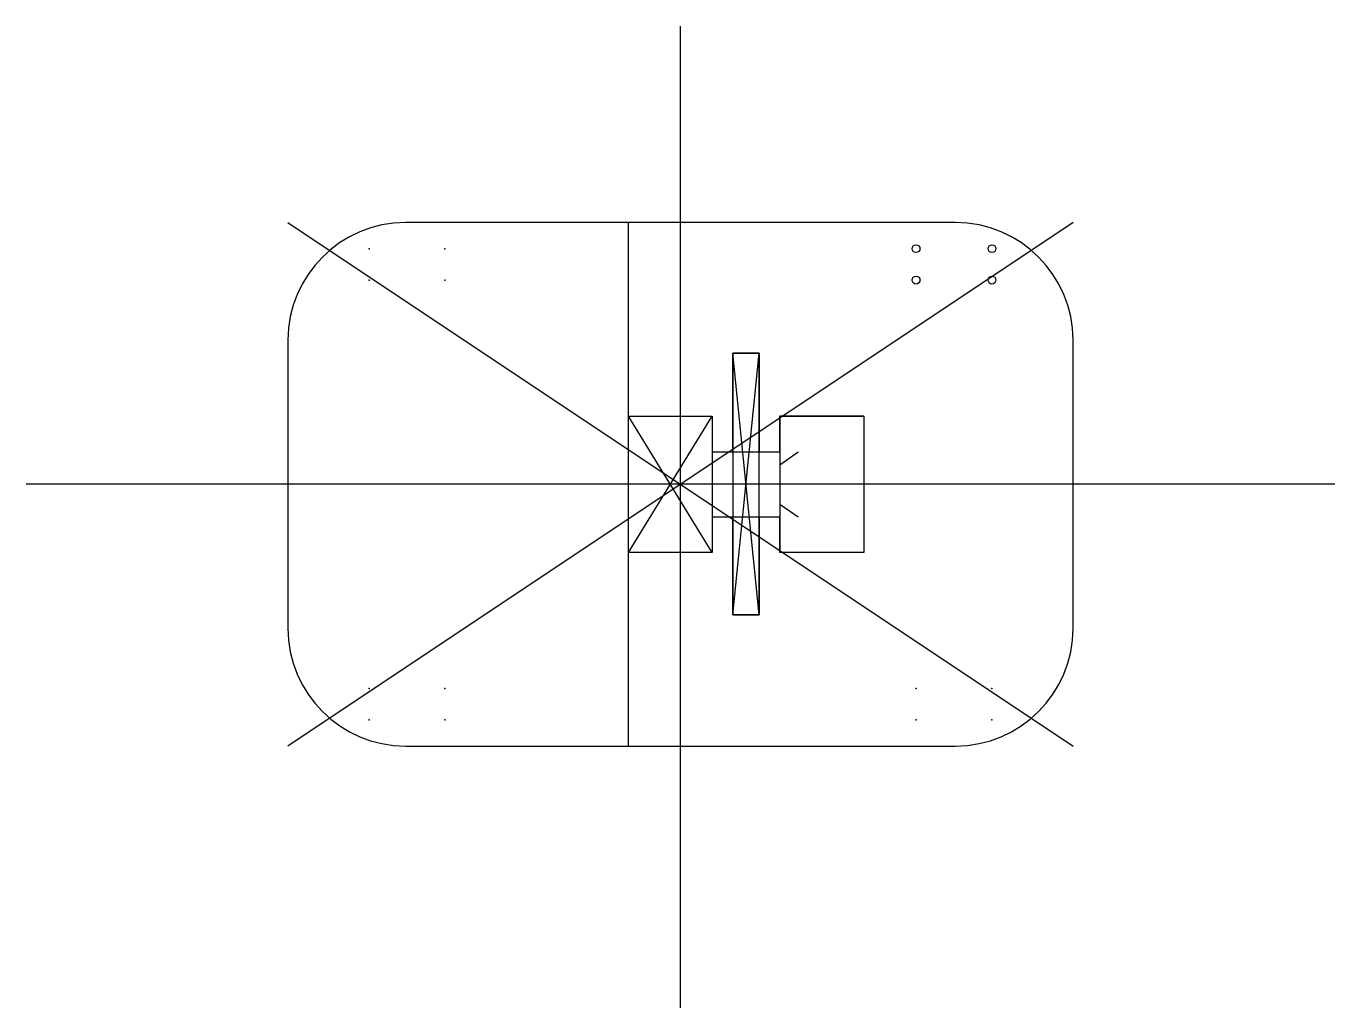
# Model space of a CAD drawing. Header units: millimetres. Extents: x -250 to 250, y -200 to 175.
import ezdxf

# ---------------------------------------------------------------- set-up
doc = ezdxf.new("R2010")
doc.units = ezdxf.units.MM
doc.header["$MEASUREMENT"] = 0
for name, color, linetype in [('Chasis v1_Sketch1', 7, 'Continuous'), ('Chasis v1_Sketch2', 7, 'Continuous'), ('Chasis v1_Sketch3', 7, 'Continuous')]:
    doc.layers.add(name, color=color, linetype=linetype)

msp = doc.modelspace()

# ---------------------------------------------------------------- linework, layer by layer
at = {"layer": 'Chasis v1_Sketch1'}
for p, q in [((150, 100), (-150, -100)), ((-150, 100), (150, -100)), ((105, 100), (-105, 100)), ((-150, 55), (-150, -55)), ((150, -55), (150, 55)), ((-105, -100), (105, -100))]:
    msp.add_line(p, q, dxfattribs=at)
for centre, start, end in [((-105, 55), 90, 180), ((105, 55), 0, 90), ((-105, -55), 180, 270), ((105, -55), 270, 0)]:
    msp.add_arc(centre, 45, start, end, dxfattribs=at)
msp.add_point((0, 0), dxfattribs=at)
msp.add_point((0, 0), dxfattribs=at)
at = {"layer": 'Chasis v1_Sketch2'}
for p, q in [((105, 100, 4), (-105, 100, 4)), ((-20, 100, 4), (-20, -100, 4)), ((-150, 55, 4), (-150, -55, 4)), ((150, -55, 4), (150, 55, 4)), ((20.05, 50.13, 4), (20.05, -49.87, 4)), ((20.05, -49.87, 4), (30.05, 50.13, 4)), ((30.05, -49.87, 4), (20.05, 50.13, 4)), ((30.05, 50.13, 4), (20.05, 50.13, 4)), ((30.05, -49.87, 4), (30.05, 50.13, 4)), ((-19.9, -26, 4), (-19.9, 26, 4)), ((-19.9, 26, 4), (12.1, 26, 4)), ((-19.9, -26, 4), (12.1, 26, 4)), ((12.1, -26, 4), (-19.9, 26, 4)), ((12.1, 26, 4), (12.1, -26, 4)), ((38, 26, 4), (38, -26, 4)), ((70, 26, 4), (38, 26, 4)), ((70, 26, 4), (70, -26, 4)), ((12.1, 12.38, 4), (38, 12.38, 4)), ((38, 7.48, 4), (45, 12.38, 4)), ((45, -12.62, 4), (38, -7.72, 4)), ((38, -12.62, 4), (12.1, -12.62, 4)), ((12.1, -26, 4), (-19.9, -26, 4)), ((70, -26, 4), (38, -26, 4)), ((20.05, -49.87, 4), (30.05, -49.87, 4)), ((-105, -100, 4), (105, -100, 4))]:
    msp.add_line(p, q, dxfattribs=at)
for centre, start, end in [((-105, 55, 4), 90, 180), ((105, 55, 4), 360, 90), ((-105, -55, 4), 180, 270), ((105, -55, 4), 270, 0)]:
    msp.add_arc(centre, 45, start, end, dxfattribs=at)
for p in [(-3.9, 0, 4), (0, 0, 4), (0, 0, 4), (25.05, 0.13, 4)]:
    msp.add_point(p, dxfattribs=at)
at = {"layer": 'Chasis v1_Sketch3'}
for p, q in [((0, -200, 4), (0, 175, 4)), ((105, 100, 4), (-105, 100, 4)), ((-150, 55, 4), (-150, -55, 4)), ((150, -55, 4), (150, 55, 4)), ((20.05, 12.38, 4), (20.05, 50.13, 4)), ((20.05, 50.13, 4), (30.05, 50.13, 4)), ((30.05, 50.13, 4), (30.05, 12.38, 4)), ((-19.9, -26, 4), (-19.9, 26, 4)), ((-19.9, 26, 4), (12.1, 26, 4)), ((12.1, 26, 4), (12.1, 12.38, 4)), ((38, 12.38, 4), (38, 26, 4)), ((38, 26, 4), (70, 26, 4)), ((70, 26, 4), (70, -26, 4)), ((12.1, 12.38, 4), (20.05, 12.38, 4)), ((30.05, 12.38, 4), (38, 12.38, 4)), ((250, 0, 4), (-250, 0, 4)), ((20.05, -12.62, 4), (12.1, -12.62, 4)), ((12.1, -12.62, 4), (12.1, -26, 4)), ((20.05, -49.87, 4), (20.05, -12.62, 4)), ((38, -12.62, 4), (30.05, -12.62, 4)), ((30.05, -12.62, 4), (30.05, -49.87, 4)), ((38, -26, 4), (38, -12.62, 4)), ((12.1, -26, 4), (-19.9, -26, 4)), ((70, -26, 4), (38, -26, 4)), ((30.05, -49.87, 4), (20.05, -49.87, 4)), ((-105, -100, 4), (105, -100, 4))]:
    msp.add_line(p, q, dxfattribs=at)
for centre in [(90, 90, 4), (119, 90, 4), (90, 78, 4), (119, 78, 4)]:
    msp.add_circle(centre, 1.5, dxfattribs=at)
for centre, start, end in [((-105, 55, 4), 90, 180), ((105, 55, 4), 360, 90), ((-105, -55, 4), 180, 270), ((105, -55, 4), 270, 0)]:
    msp.add_arc(centre, 45, start, end, dxfattribs=at)
for p in [(-119, 90, 4), (-90, 90, 4), (-119, 78, 4), (-90, 78, 4), (0, 0, 4), (-119, -78, 4), (-90, -78, 4), (90, -78, 4), (119, -78, 4), (-90, -90, 4), (90, -90, 4), (-119, -90, 4), (119, -90, 4)]:
    msp.add_point(p, dxfattribs=at)

doc.saveas('drawing.dxf')
